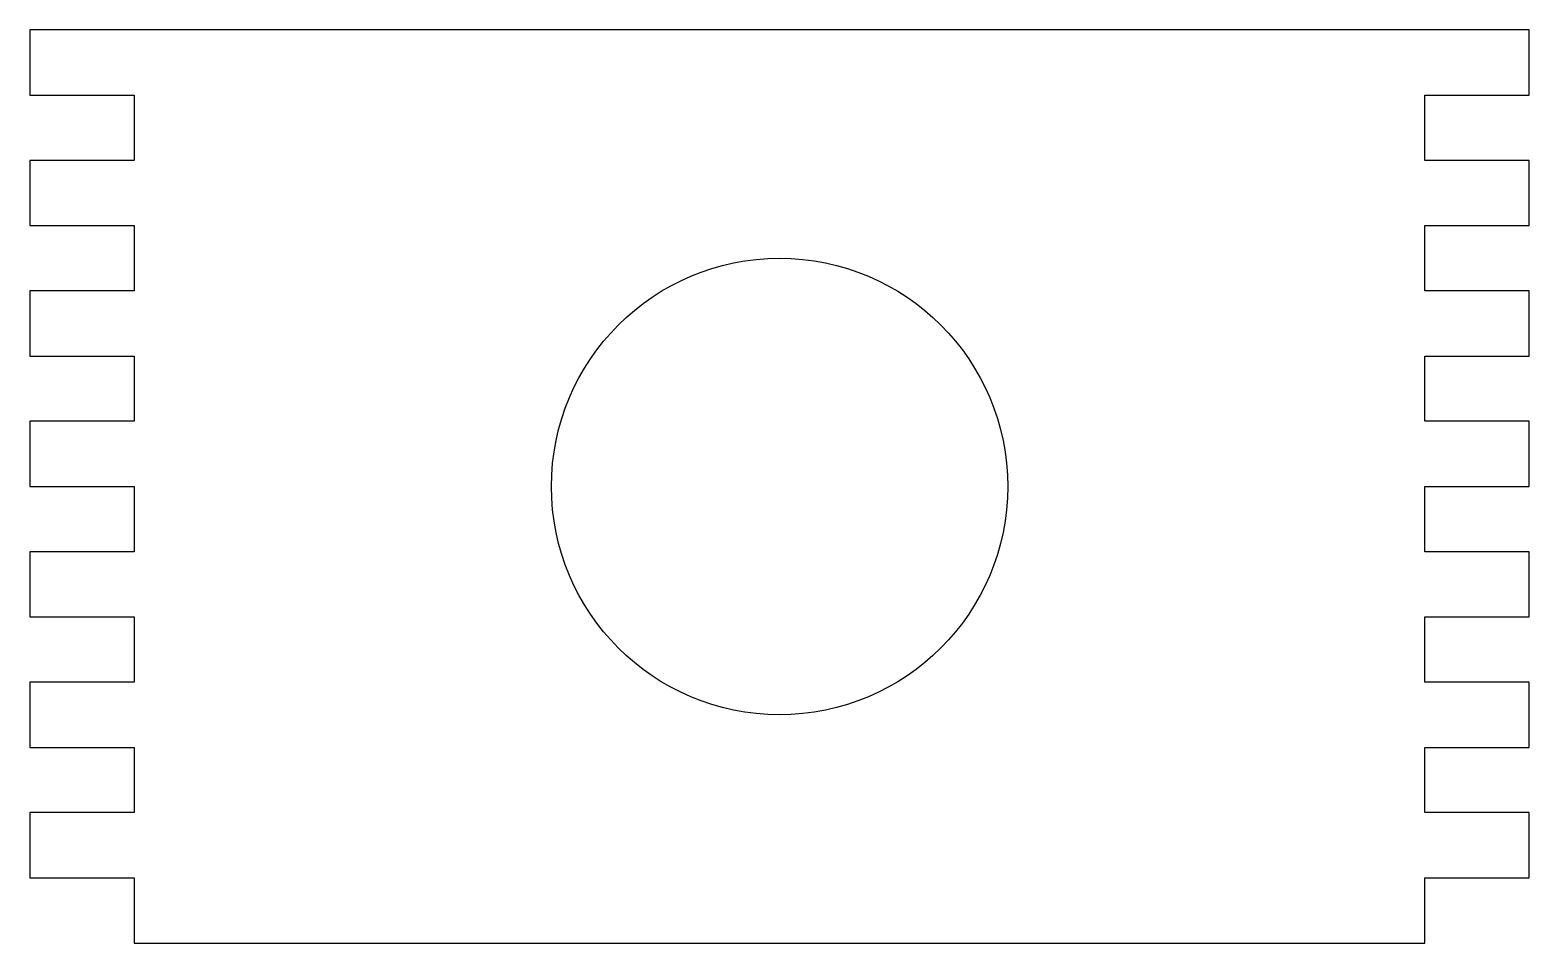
# Model space of a CAD drawing. Header units: millimetres. Extents: x 151 to 266, y -35 to 35.
import ezdxf

# ---------------------------------------------------------------- set-up
doc = ezdxf.new("R2010")
doc.units = ezdxf.units.MM
doc.layers.get('0').update_dxf_attribs({"linetype": 'CONTINUOUS'})

msp = doc.modelspace()

# ---------------------------------------------------------------- linework, layer by layer
msp.add_lwpolyline([(258.12, -30), (266.13, -30), (266.13, -25), (258.12, -25), (258.12, -20), (266.13, -20), (266.13, -15), (258.12, -15), (258.12, -10), (266.13, -10), (266.13, -5), (258.12, -5), (258.12, 0), (266.13, 0), (266.13, 5), (258.12, 5), (258.12, 10), (266.13, 10), (266.13, 15), (258.12, 15), (258.12, 20), (266.13, 20), (266.13, 25), (258.12, 25), (258.12, 30), (266.13, 30), (266.13, 35), (151.12, 35), (151.12, 30), (159.13, 30), (159.13, 25), (151.12, 25), (151.12, 20), (159.13, 20), (159.13, 15), (151.12, 15), (151.12, 10), (159.13, 10), (159.13, 5), (151.12, 5), (151.12, 0), (159.13, 0), (159.13, -5), (151.12, -5), (151.12, -10), (159.13, -10), (159.13, -15), (151.12, -15), (151.12, -20), (159.13, -20), (159.13, -25), (151.12, -25), (151.12, -30), (159.13, -30), (159.13, -35), (258.12, -35)], close=True)
msp.add_circle((208.63, 0), 17.5)

doc.saveas('drawing.dxf')
